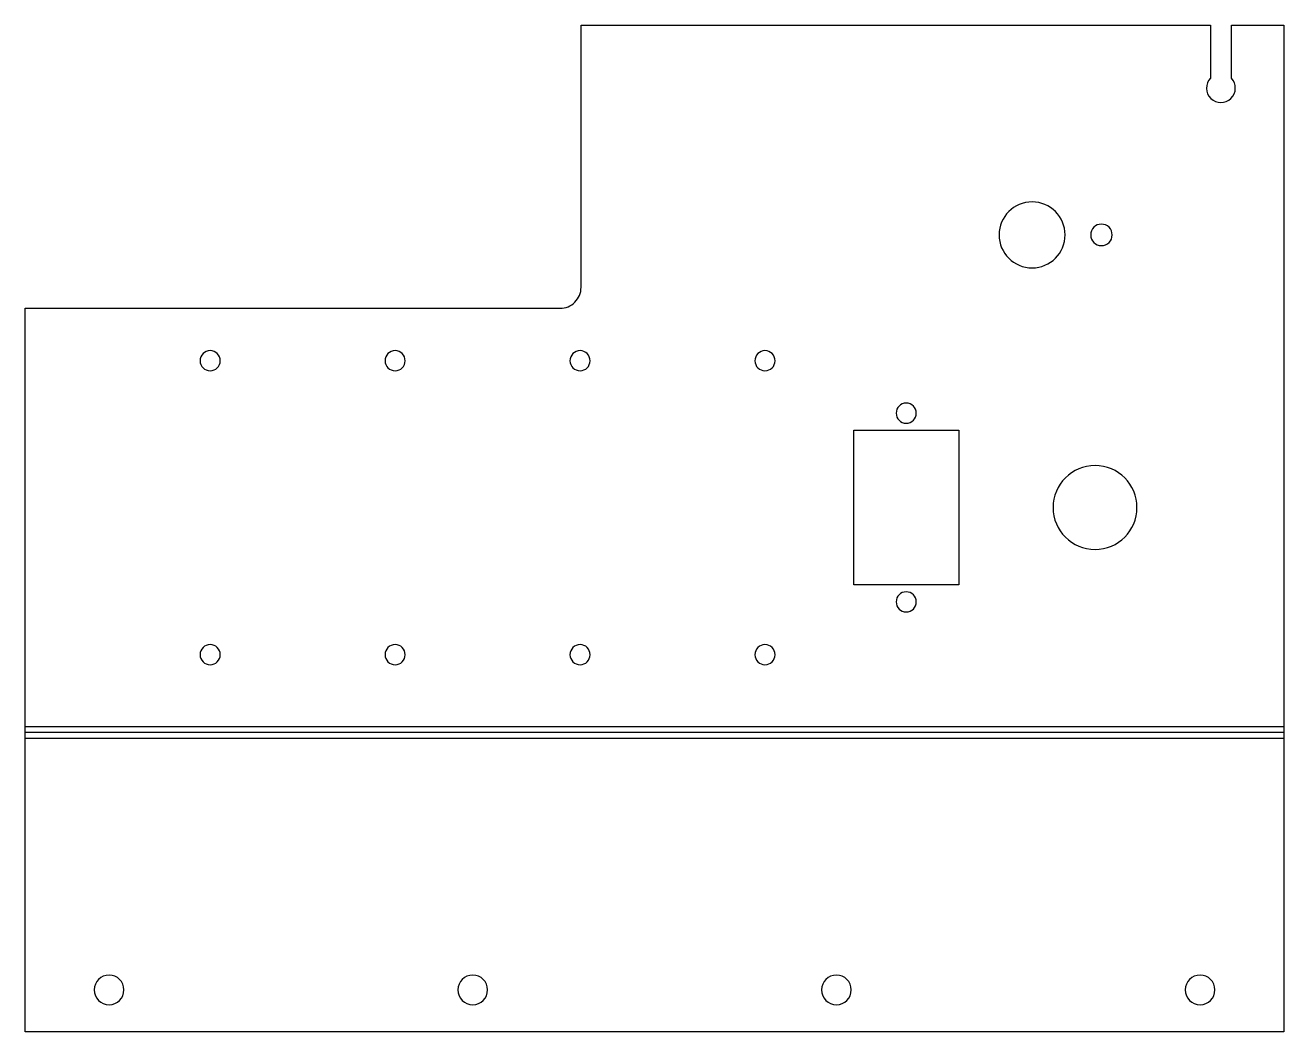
# Model space of a CAD drawing. Header units: inches. Extents: x 0 to 7.5, y 0 to 6.
import ezdxf

# ---------------------------------------------------------------- set-up
doc = ezdxf.new("R2010")
doc.units = ezdxf.units.IN

msp = doc.modelspace()

# ---------------------------------------------------------------- linework, layer by layer
at = {"layer": 'BEND'}
msp.add_line((0, 1.7853), (7.5, 1.7853), dxfattribs=at)
at = {"layer": 'BEND_EXTENT'}
for p, q in [((0, 1.8206), (7.5, 1.8206)), ((0, 1.75), (7.5, 1.75))]:
    msp.add_line(p, q, dxfattribs=at)
at = {"layer": 'INTERIOR_PROFILES'}
msp.add_lwpolyline([(4.9375, 2.6641), (4.9375, 3.5859), (5.5625, 3.5859), (5.5625, 2.6641)], close=True, dxfattribs=at)
at = {"layer": 'INTERIOR_PROFILES', "extrusion": (0, 0, -1)}
for centre, radius in [((-6, 4.75), 0.1969), ((-6.4134, 4.75), 0.064), ((-1.1024, 4), 0.06), ((-2.2044, 4), 0.06), ((-3.3064, 4), 0.06), ((-4.4084, 4), 0.06), ((-5.25, 3.6875), 0.06), ((-6.375, 3.125), 0.25), ((-5.25, 2.5625), 0.06), ((-1.1024, 2.248), 0.06), ((-2.2044, 2.248), 0.06), ((-3.3064, 2.248), 0.06), ((-4.4084, 2.248), 0.06), ((-0.5, 0.25), 0.0885), ((-2.667, 0.25), 0.0885), ((-4.834, 0.25), 0.0885), ((-7.001, 0.25), 0.0885)]:
    msp.add_circle(centre, radius, dxfattribs=at)
at = {"layer": 'OUTER_PROFILES'}
msp.add_lwpolyline([(7.0625, 5.684, 2.318729), (7.1875, 5.684), (7.1875, 6), (7.5, 6), (7.5, 0), (0, 0), (0, 4.3125), (3.1875, 4.3125, 0.414214), (3.3125, 4.4375), (3.3125, 6), (7.0625, 6)], format="xyb", close=True, dxfattribs=at)

doc.saveas('drawing.dxf')
